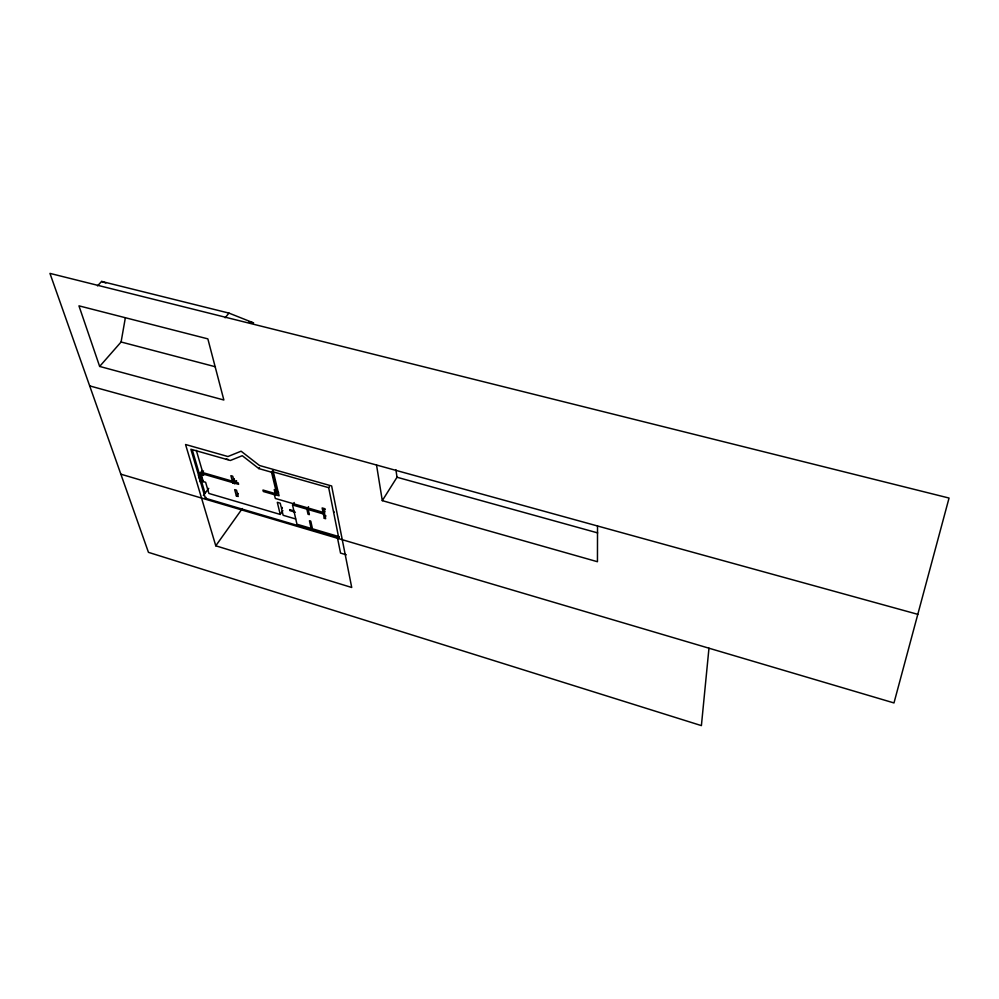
<?xml version="1.0" encoding="UTF-8"?>
<svg xmlns="http://www.w3.org/2000/svg" width="999" height="999" viewBox="0 0 999 999"><rect width="100%" height="100%" fill="white"/><g stroke="black" fill="none" stroke-linecap="round" stroke-linejoin="round"><path stroke-width="1.5" d="M597.527 525.986L597.452 561.725L382.292 500.636L376.536 465.022M708.965 648.201L701.398 725.611L148.451 552.347L49.95 273.389L949.05 498.051L893.98 702.946L120.854 474.188M99.65 366.433L78.946 305.831L207.854 338.873L223.863 400.012L99.65 366.433L121.091 341.995L125.35 317.769M382.292 500.636L397.015 477.247L395.916 469.805M273.314 471.615L272.665 472.527L258.866 468.593L242.27 455.706L230.357 460.477L190.871 449.238L205.344 498.214L338.698 537.637L339.285 536.725L312.462 528.796L310.789 521.153L309.453 520.754L311.139 528.409L296.965 524.225L292.532 504.97L294.205 502.522M271.491 472.065L276.224 491.72L274.338 494.418L275.312 498.464L323.052 512.35L322.14 507.929L324.962 508.753L325.174 509.777L323.713 509.353L325.662 518.731L324.3 518.331L325.936 515.846M324.3 518.331L323.389 513.961L325.037 511.476M338.698 537.637L328.683 487.674L329.308 486.738M323.389 513.961L308.241 509.552L309.365 514.647L308.017 514.26L306.893 509.153L308.554 506.68M202.173 470.554L198.451 475.474L200.487 482.367L201.461 481.068L205.619 482.28L208.878 493.444L280.244 514.435L282.867 510.614M215.772 545.804L185.552 444.505L227.922 456.531L241.109 451.198L259.49 465.497L331.643 485.976L351.723 587.487L215.772 545.804L242.332 508.541M258.866 468.593L259.515 467.694M236.388 495.966L234.678 489.622L236.513 490.159L238.224 496.503L236.388 495.966L238.187 493.469M234.615 480.132L232.892 483.079L234.753 483.616L236.563 481.131M196.316 450.374L202.809 472.614L232.38 481.181L234.216 478.671M232.892 483.079L234.715 480.594M234.753 483.616L236.463 480.669M205.344 498.214L205.994 497.352M203.384 495.554L208.729 488.349M203.534 470.954L200.799 474.575L202.822 481.468M203.159 472.315L200.899 474.937M225.137 317.782L228.971 313.099L253.621 322.914L249.088 321.778M97.502 285.876L101.623 281.431L228.971 313.099M121.091 341.995L215.409 366.77M89.673 385.889L917.806 614.335M397.015 477.247L597.664 532.904M328.683 487.674L272.465 471.678L273.102 470.779L279.096 495.804L274.338 494.418M226.361 458.991L228.234 459.515M276.224 491.72L278.596 492.407M275.274 493.069L277.66 493.756L272.215 471.078M232.779 482.642L203.234 474.075L203.609 475.399L199.438 474.175M234.628 483.179L238.611 484.34L238.224 482.867L234.228 481.718L232.742 476.198L230.881 475.661L232.38 481.181M275.549 495.042L263.324 491.496L262.949 490.034L275.2 493.581L274.226 489.535M292.532 504.97L306.893 509.153M202.71 481.106L203.359 481.618M293.756 510.814L289.635 509.615L289.872 510.614L295.367 512.225M295.604 518.956L283.129 515.284L281.418 508.141L282.355 508.416L282.118 507.417L281.181 507.142L280.22 503.171L277.31 502.322L280.244 514.435M346.278 554.795L340.534 553.084L337.512 538.074M101.623 281.431L105.869 283.029M201.361 475.074L203.159 481.231M192.245 449.762L205.057 493.294M333.741 511.288L333.953 512.325"/></g></svg>
